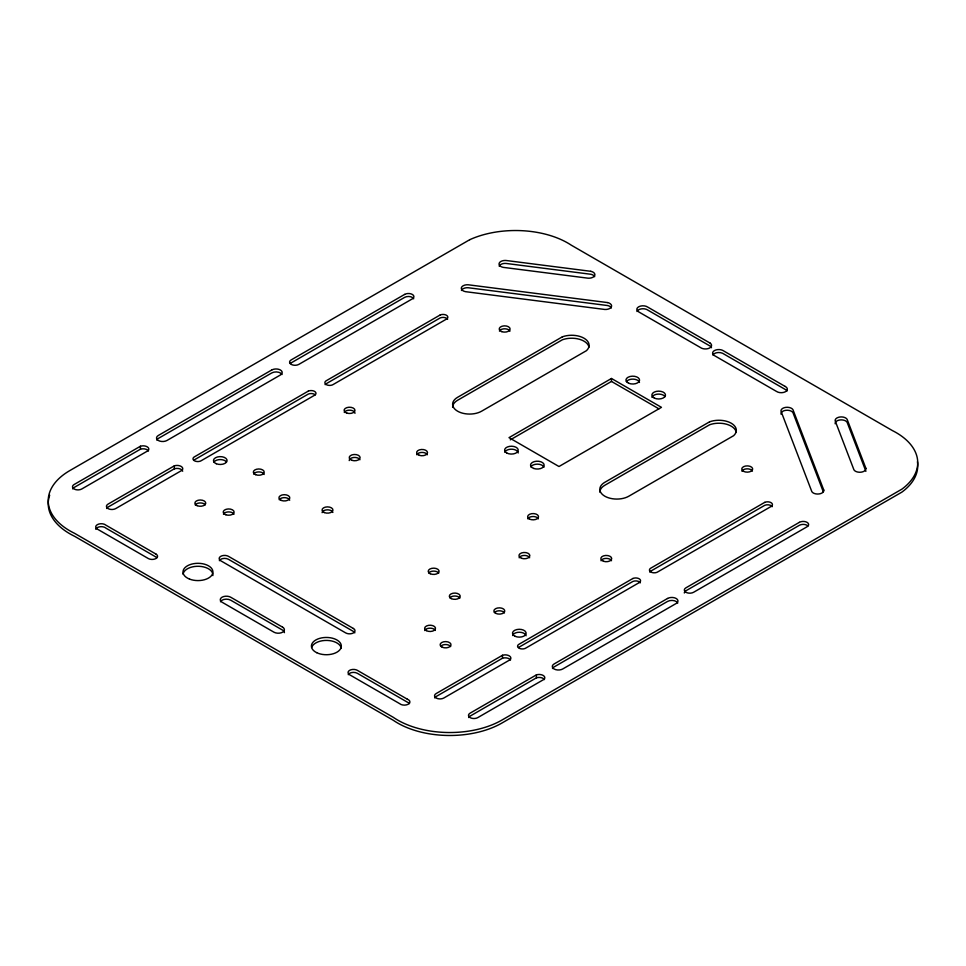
<?xml version="1.0" encoding="UTF-8"?>
<svg xmlns="http://www.w3.org/2000/svg" width="966" height="966" viewBox="0 0 966 966"><rect width="100%" height="100%" fill="white"/><g stroke="black" fill="none" stroke-linecap="round" stroke-linejoin="round"><path stroke-width="1.45" d="M140.42 446.244L74.092 484.534A5.434 3.139 0 0 0 74.092 488.977A5.434 3.139 0 0 0 81.784 488.977L148.112 450.675A5.663 3.272 0 0 0 147.146 446.787A5.663 3.272 0 0 0 140.42 446.244L140.42 449.202L74.092 487.492A5.434 3.139 0 0 0 72.679 488.905M174.363 465.829L108.035 504.131A5.434 3.139 0 0 0 108.035 508.575A5.434 3.139 0 0 0 115.727 508.575L182.055 470.273A5.663 3.272 0 0 0 181.089 466.385A5.663 3.272 0 0 0 174.363 465.829L174.363 468.8L108.035 507.09A5.434 3.139 0 0 0 106.622 508.502M611.478 378.479L508.997 437.646L558.988 466.518L661.468 407.338L611.478 378.479L611.478 381.437L510.29 439.856M502.477 655.274L436.149 693.564A5.434 3.139 0 0 0 436.149 698.007A5.434 3.139 0 0 0 443.841 698.007L510.169 659.706A5.663 3.272 0 0 0 509.203 655.829A5.663 3.272 0 0 0 502.477 655.274L502.477 658.232L436.149 696.522A5.434 3.139 0 0 0 434.736 697.935M536.42 674.872L470.092 713.162A5.434 3.139 0 0 0 470.092 717.605A5.434 3.139 0 0 0 477.784 717.605L544.112 679.303A5.663 3.272 0 0 0 543.146 675.427A5.663 3.272 0 0 0 536.42 674.872L536.42 677.83L470.092 716.12A5.434 3.139 0 0 0 468.679 717.533M611.478 381.437L658.909 408.823M865.898 471.311L847.11 422.263A6.158 3.562 0 0 0 839.961 419.956A6.158 3.562 0 0 0 835.167 423.784M823.261 491.706L792.953 412.627A6.158 3.562 0 0 0 785.805 410.321A6.158 3.562 0 0 0 781.011 414.148M917.422 461.724A73.923 42.685 0 0 1 901.87 492.129L501.958 723.015A73.778 42.589 0 0 1 393.295 720.286L74.563 536.275A73.778 42.589 0 0 1 49.677 495.256M712.884 355.017A6.158 3.562 0 0 1 722.592 353.278L785.08 389.358A6.146 3.55 0 0 1 787.024 390.964M599.838 492.213A16.99 9.817 0 0 1 604.813 485.27L709.599 424.774A17.424 10.058 0 0 1 736.225 432.164M684.339 593.003A5.434 3.139 0 0 1 685.932 590.781L799.365 525.299A5.434 3.139 0 0 1 807.914 525.939M649.732 572.065A4.806 2.777 0 0 1 651.326 570.809L764.758 505.315A4.818 2.777 0 0 1 772.184 506.703M552.504 668.52A6.122 3.538 0 0 1 554.086 666.938L667.518 601.444A6.122 3.538 0 0 1 677.758 603.025M518.5 647.51A4.806 2.777 0 0 1 519.454 646.942L632.887 581.447A4.818 2.777 0 0 1 640.313 582.836M536.42 677.83A5.663 3.272 0 0 1 544.45 679.557M502.477 658.232A5.663 3.272 0 0 1 510.507 659.959M348.243 674.691A5.434 3.139 0 0 1 357.335 673.29L407.326 702.149A5.579 3.224 0 0 1 409.463 703.586M219.342 560.703A5.434 3.139 0 0 1 228.447 559.29L353.411 631.45A5.434 3.139 0 0 1 354.824 632.851M220.465 601.758A6.122 3.538 0 0 1 230.693 600.176L282.615 630.146A6.122 3.538 0 0 1 284.402 632.645M527.834 518.839A5.434 3.139 0 0 1 533.087 516.52A5.434 3.139 0 0 1 538.34 518.839M519.14 557.768A5.434 3.139 0 0 1 524.393 555.438A5.434 3.139 0 0 1 529.646 557.768M601.009 560.727A5.434 3.139 0 0 1 606.262 558.396A5.434 3.139 0 0 1 611.514 560.727M530.841 466.928A6.798 3.924 0 0 1 537.579 464.151A6.798 3.924 0 0 1 543.967 467.194M651.965 397.4A6.798 3.924 0 0 1 657.979 394.116A6.798 3.924 0 0 1 665.031 396.615M741.936 471.227A5.434 3.139 0 0 1 747.092 468.836A5.434 3.139 0 0 1 752.429 471.094M512.608 635.543A6.798 3.924 0 0 1 519.515 632.247A6.798 3.924 0 0 1 526.084 635.761M494.411 612.577A5.434 3.139 0 0 1 499.603 610.802A5.434 3.139 0 0 1 504.445 612.891M449.854 597.809A5.434 3.139 0 0 1 455.058 596.034A5.434 3.139 0 0 1 459.888 598.123M428.699 572.971A5.434 3.139 0 0 1 433.819 571.111A5.434 3.139 0 0 1 438.745 573.14M424.786 630.569A5.434 3.139 0 0 1 429.942 628.178A5.434 3.139 0 0 1 435.292 630.436M440.605 646.411A5.434 3.139 0 0 1 445.712 644.551A5.434 3.139 0 0 1 450.651 646.568M311.668 647.462A14.949 8.634 0 0 1 327.16 640.422A14.949 8.634 0 0 1 341.276 648.379M711.471 347.712A6.158 3.562 0 0 0 710.252 346.154L647.763 310.074A6.146 3.55 0 0 0 641.593 308.854A6.146 3.55 0 0 0 636.98 311.511M588.994 347.168A17.424 10.058 0 0 0 562.369 339.778L457.582 400.274A16.99 9.817 0 0 0 452.607 407.217M594.682 276.687A6.158 3.562 0 0 0 590.769 274.259L505.81 263.416A6.158 3.562 0 0 0 499.18 266.181M611.381 307.949A6.158 3.562 0 0 0 607.457 305.522L468.075 287.723A6.158 3.562 0 0 0 461.446 290.5M413.714 298.796A5.434 3.139 0 0 0 404.621 297.383L291.177 362.878A5.434 3.139 0 0 0 290.319 363.53M447.608 319.311A4.818 2.777 0 0 0 440.182 317.923L326.737 383.417A4.806 2.777 0 0 0 325.144 384.661M504.795 452.221A6.798 3.924 0 0 1 512.065 449.202A6.798 3.924 0 0 1 518.211 452.969M626.403 381.655A6.798 3.924 0 0 1 633.455 379.143A6.798 3.924 0 0 1 639.468 382.427M499.434 331.06A5.434 3.139 0 0 1 504.783 328.802A5.434 3.139 0 0 1 509.939 331.193M281.987 374.53A6.122 3.538 0 0 0 271.748 372.948L158.315 438.443A6.122 3.538 0 0 0 156.734 440.025M315.254 394.853A4.818 2.777 0 0 0 308.311 394.056L194.866 459.55A4.806 2.777 0 0 0 193.912 460.106M140.42 449.202A5.663 3.272 0 0 1 148.45 450.929M174.363 468.8A5.663 3.272 0 0 1 182.695 471.203M156.83 557.684A5.434 3.139 0 0 0 155.973 557.032L105.982 528.173A5.579 3.224 0 0 0 100.222 526.724A5.579 3.224 0 0 0 95.791 529.283M416.817 454.745A5.434 3.139 0 0 1 422.07 452.426A5.434 3.139 0 0 1 427.322 454.745M349.221 460.577A5.434 3.139 0 0 1 353.954 457.461A5.434 3.139 0 0 1 359.907 459.768M344.282 412.494A5.434 3.139 0 0 1 350.235 410.2A5.434 3.139 0 0 1 354.969 413.315M213.921 462.11A6.798 3.924 0 0 1 220.079 459.587A6.798 3.924 0 0 1 226.467 461.905M253.647 474.016A5.434 3.139 0 0 1 259.202 471.927A5.434 3.139 0 0 1 264.129 474.487M279.222 499.736A5.434 3.139 0 0 1 284.777 497.647A5.434 3.139 0 0 1 289.703 500.207M322.089 512.644A5.434 3.139 0 0 1 327.341 509.831A5.434 3.139 0 0 1 332.872 512.463M223.46 514.166A5.434 3.139 0 0 1 228.797 511.908A5.434 3.139 0 0 1 233.953 514.298M195.241 504.964A5.434 3.139 0 0 1 200.167 502.948A5.434 3.139 0 0 1 205.275 504.807M183.045 574.239A14.949 8.634 0 0 1 199.117 566.305A14.949 8.634 0 0 1 212.87 575.579M469.754 239.689L69.842 470.575A73.778 42.589 0 0 0 74.563 533.317L393.295 717.327A73.778 42.589 0 0 0 501.958 720.056L901.87 489.17A73.923 42.685 0 0 0 892.355 430.558L571.28 245.183A73.923 42.685 0 0 0 469.754 239.689M271.748 369.99L158.315 435.485A6.122 3.538 0 0 0 158.315 440.484A6.122 3.538 0 0 0 166.961 440.484L280.406 374.989A6.122 3.538 0 0 0 280.406 369.99A6.122 3.538 0 0 0 271.748 369.99M404.621 294.425L291.177 359.92A5.434 3.139 0 0 0 291.177 364.363A5.434 3.139 0 0 0 298.868 364.363L412.313 298.868A5.434 3.139 0 0 0 412.313 294.425A5.434 3.139 0 0 0 404.621 294.425M308.311 391.097L194.866 456.592A4.806 2.777 0 0 0 194.383 460.758A4.806 2.777 0 0 0 201.604 460.48L315.037 394.985A4.818 2.777 0 0 0 314.554 391.375A4.818 2.777 0 0 0 308.311 391.097M440.182 314.964L326.737 380.459A4.806 2.777 0 0 0 326.267 384.613A4.806 2.777 0 0 0 333.475 384.335L446.908 318.84A4.818 2.777 0 0 0 446.425 315.242A4.818 2.777 0 0 0 440.182 314.964M562.369 336.82L457.582 397.316A16.99 9.817 0 0 0 457.582 411.19A16.99 9.817 0 0 0 481.623 411.19L586.41 350.694A17.424 10.058 0 0 0 584.007 338.209A17.424 10.058 0 0 0 562.369 336.82M709.599 421.816L604.813 482.312A16.99 9.817 0 0 0 604.813 496.198A16.99 9.817 0 0 0 628.842 496.198L733.629 435.69A17.424 10.058 0 0 0 731.226 423.205A17.424 10.058 0 0 0 709.599 421.816M632.887 578.489L519.454 643.984A4.806 2.777 0 0 0 518.971 648.15A4.806 2.777 0 0 0 526.18 647.872L639.625 582.377A4.818 2.777 0 0 0 639.142 578.767A4.818 2.777 0 0 0 632.887 578.489M764.758 502.356L651.326 567.851A4.806 2.777 0 0 0 650.842 572.017A4.806 2.777 0 0 0 658.051 571.739L771.496 506.244A4.818 2.777 0 0 0 771.013 502.634A4.818 2.777 0 0 0 764.758 502.356M799.365 522.34L685.932 587.823A5.434 3.139 0 0 0 685.932 592.267A5.434 3.139 0 0 0 693.624 592.267L807.057 526.772A5.434 3.139 0 0 0 807.057 522.34A5.434 3.139 0 0 0 799.365 522.34M667.518 598.485L554.086 663.98A6.122 3.538 0 0 0 554.086 668.979A6.122 3.538 0 0 0 562.731 668.979L676.176 603.484A6.122 3.538 0 0 0 676.176 598.485A6.122 3.538 0 0 0 667.518 598.485M590.769 271.301L505.81 260.458A6.158 3.562 0 0 0 499.18 263.223A6.158 3.562 0 0 0 503.165 267.353L588.125 278.196A6.158 3.562 0 0 0 594.754 275.431A6.158 3.562 0 0 0 590.769 271.301M607.457 302.563L468.075 284.765A6.158 3.562 0 0 0 461.446 287.542A6.158 3.562 0 0 0 465.431 291.66L604.813 309.47A6.158 3.562 0 0 0 611.454 306.693A6.158 3.562 0 0 0 607.457 302.563M710.252 343.196L647.763 307.116A6.146 3.55 0 0 0 638.623 306.838A6.146 3.55 0 0 0 639.106 312.115L701.594 348.195A6.158 3.562 0 0 0 709.768 347.917A6.158 3.562 0 0 0 710.252 343.196M785.08 386.4L722.592 350.32A6.158 3.562 0 0 0 714.417 350.598A6.158 3.562 0 0 0 713.934 355.319L776.423 391.387A6.146 3.55 0 0 0 785.551 391.665A6.146 3.55 0 0 0 785.08 386.4M353.411 628.492L228.447 556.331A5.434 3.139 0 0 0 220.755 556.331A5.434 3.139 0 0 0 220.755 560.775L345.719 632.923A5.434 3.139 0 0 0 353.411 632.923A5.434 3.139 0 0 0 353.411 628.492M155.973 554.073L105.982 525.214A5.579 3.224 0 0 0 97.325 524.659A5.579 3.224 0 0 0 98.291 529.646L148.281 558.517A5.434 3.139 0 0 0 155.973 558.517A5.434 3.139 0 0 0 155.973 554.073M282.615 627.188L230.693 597.217A6.122 3.538 0 0 0 222.047 597.217A6.122 3.538 0 0 0 222.047 602.204L273.958 632.187A6.122 3.538 0 0 0 282.615 632.187A6.122 3.538 0 0 0 282.615 627.188M407.326 699.191L357.335 670.332A5.434 3.139 0 0 0 349.644 670.332A5.434 3.139 0 0 0 349.644 674.775L399.634 703.634A5.579 3.224 0 0 0 408.292 704.19A5.579 3.224 0 0 0 407.326 699.191M865.898 468.353L847.11 419.304A6.158 3.562 0 0 0 839.961 416.998A6.158 3.562 0 0 0 835.167 420.826L853.956 469.874A6.158 3.562 0 0 0 861.104 472.181A6.158 3.562 0 0 0 865.898 468.353M823.793 490.136L792.953 409.669A6.158 3.562 0 0 0 785.805 407.362A6.158 3.562 0 0 0 781.011 411.19L811.838 491.658A6.158 3.562 0 0 0 818.987 493.964A6.158 3.562 0 0 0 823.793 490.136M506.776 453.018A6.798 3.924 0 0 0 518.042 451.025A6.798 3.924 0 0 0 509.432 446.389A6.798 3.924 0 0 0 506.776 453.018M628.757 383.273A6.798 3.924 0 0 0 639.516 380.495A6.798 3.924 0 0 0 629.977 376.511A6.798 3.924 0 0 0 628.757 383.273M501.837 331.664A5.434 3.139 0 0 0 510.096 329.044A5.434 3.139 0 0 0 502.042 326.23A5.434 3.139 0 0 0 501.837 331.664M419.353 455.324A5.434 3.139 0 0 0 427.503 452.607A5.434 3.139 0 0 0 419.353 449.878A5.434 3.139 0 0 0 419.353 455.324M351.938 460.335A5.434 3.139 0 0 0 360.101 457.618A5.434 3.139 0 0 0 351.938 454.901A5.434 3.139 0 0 0 351.938 460.335M346.806 413.074A5.434 3.139 0 0 0 354.969 410.357A5.434 3.139 0 0 0 346.806 407.64A5.434 3.139 0 0 0 346.806 413.074M216.287 463.728A6.798 3.924 0 0 0 227.034 460.951A6.798 3.924 0 0 0 217.483 456.966A6.798 3.924 0 0 0 216.287 463.728M255.7 474.692A5.434 3.139 0 0 0 264.201 472.35A5.434 3.139 0 0 0 256.437 469.271A5.434 3.139 0 0 0 255.7 474.692M281.275 500.412A5.434 3.139 0 0 0 289.776 498.07A5.434 3.139 0 0 0 282.012 494.99A5.434 3.139 0 0 0 281.275 500.412M324.322 512.56A5.434 3.139 0 0 0 332.92 510.326A5.434 3.139 0 0 0 325.276 507.15A5.434 3.139 0 0 0 324.322 512.56M225.851 514.769A5.434 3.139 0 0 0 234.11 512.149A5.434 3.139 0 0 0 226.068 509.324A5.434 3.139 0 0 0 225.851 514.769M197.112 505.665A5.434 3.139 0 0 0 205.722 503.455A5.434 3.139 0 0 0 198.102 500.267A5.434 3.139 0 0 0 197.112 505.665M189.493 579.069A14.949 8.634 0 0 0 212.87 572.621A14.949 8.634 0 0 0 191.51 564.156A14.949 8.634 0 0 0 189.493 579.069M743.458 471.287A5.434 3.139 0 0 0 752.502 469.766A5.434 3.139 0 0 0 745.692 465.998A5.434 3.139 0 0 0 743.458 471.287M654.393 398.113A6.798 3.924 0 0 0 665.393 395.686A6.798 3.924 0 0 0 656.252 391.399A6.798 3.924 0 0 0 654.393 398.113M533.739 468.45A6.798 3.924 0 0 0 544.136 465.25A6.798 3.924 0 0 0 534.15 461.651A6.798 3.924 0 0 0 533.739 468.45M316.655 652.654A14.949 8.634 0 0 0 341.07 647.667A14.949 8.634 0 0 0 321.388 637.946A14.949 8.634 0 0 0 316.655 652.654M442.15 647.172A5.434 3.139 0 0 0 450.941 645.216A5.434 3.139 0 0 0 443.623 641.798A5.434 3.139 0 0 0 442.15 647.172M426.308 630.617A5.434 3.139 0 0 0 435.352 629.095A5.434 3.139 0 0 0 428.542 625.34A5.434 3.139 0 0 0 426.308 630.617M430.22 573.732A5.434 3.139 0 0 0 439.023 571.8A5.434 3.139 0 0 0 431.73 568.358A5.434 3.139 0 0 0 430.22 573.732M451.231 598.594A5.434 3.139 0 0 0 460.106 596.783A5.434 3.139 0 0 0 452.957 593.245A5.434 3.139 0 0 0 451.231 598.594M495.775 613.362A5.434 3.139 0 0 0 504.663 611.55A5.434 3.139 0 0 0 497.502 608.012A5.434 3.139 0 0 0 495.775 613.362M515.023 636.256A6.798 3.924 0 0 0 526.035 633.829A6.798 3.924 0 0 0 516.895 629.542A6.798 3.924 0 0 0 515.023 636.256M603.545 561.294A5.434 3.139 0 0 0 611.707 558.577A5.434 3.139 0 0 0 603.545 555.861A5.434 3.139 0 0 0 603.545 561.294M521.676 558.336A5.434 3.139 0 0 0 529.839 555.619A5.434 3.139 0 0 0 521.676 552.902A5.434 3.139 0 0 0 521.676 558.336M529.247 518.923A5.434 3.139 0 0 0 538.34 517.51A5.434 3.139 0 0 0 531.686 513.67A5.434 3.139 0 0 0 529.247 518.923"/></g></svg>
